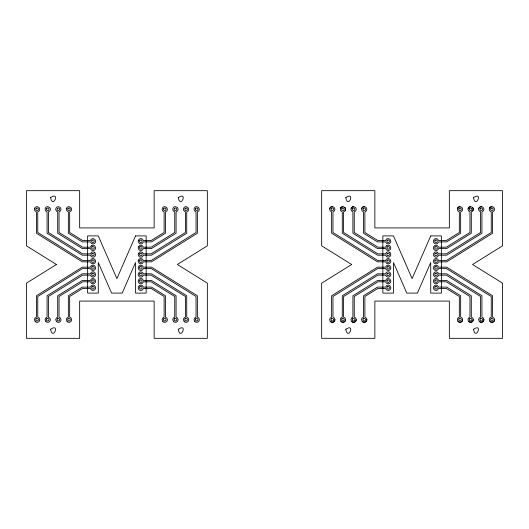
<?xml version="1.0" encoding="UTF-8"?>
<svg xmlns="http://www.w3.org/2000/svg" width="529" height="529" viewBox="0 0 529 529"><rect width="100%" height="100%" fill="white"/><g stroke="black" fill="none" stroke-linecap="round" stroke-linejoin="round"><path stroke-width="0.79" d="M329.845 208.261L329.64 209.305L330.202 210.939L331.63 211.878L331.63 233.243L377.521 261.842L385.588 261.842L386.514 263.27L388.16 263.839A2.671 2.671 0 0 0 390.825 261.174L390.045 259.289L388.16 258.516L386.514 259.078L385.588 260.513L377.851 260.513L332.966 232.489L332.966 211.878L334.388 210.939L334.956 209.305C335.042 206.522 330.856 205.682 329.845 208.261A2.671 2.671 0 0 1 332.298 206.641M386.514 245.78L385.588 247.208L377.937 247.208L354.245 232.489L354.245 211.878L355.673 210.939L356.242 209.305C356.328 205.9 350.826 205.9 350.919 209.305L351.481 210.939L352.916 211.878L352.916 233.243L377.521 248.537L385.588 248.537L386.514 249.966L388.16 250.534A2.665 2.665 0 0 0 390.819 247.876L390.045 245.992A2.665 2.665 0 0 0 386.507 245.767M361.77 208.261L361.558 209.305L362.127 210.939L363.555 211.878L363.555 233.243L377.521 241.892L385.588 241.892L386.514 243.314L388.16 243.882A2.671 2.671 0 0 0 390.825 241.224L390.045 239.339L388.16 238.566L386.514 239.128L385.588 240.556L377.898 240.556L364.884 232.489L364.884 211.878L366.313 210.939L366.881 209.305C366.967 206.522 362.775 205.682 361.77 208.261A2.671 2.671 0 0 1 364.223 206.641M457.532 208.261L457.327 209.305L457.889 210.939L459.324 211.878L459.324 232.489L446.311 240.556L438.62 240.556L437.688 239.128L436.048 238.566C433.773 238.513 432.524 241.535 434.164 243.102A2.652 2.652 0 0 0 437.688 243.314L438.62 241.892L446.688 241.892L460.653 233.243L460.653 211.878L462.081 210.939L462.65 209.305C462.73 206.522 458.544 205.682 457.532 208.261A2.671 2.671 0 0 1 459.985 206.641M468.172 208.261L467.967 209.305L468.535 210.939L469.964 211.878L469.964 232.489L446.271 247.208L438.62 247.208L437.688 245.78L436.048 245.211C433.773 245.158 432.524 248.187 434.164 249.754A2.652 2.652 0 0 0 437.688 249.966L438.62 248.537L446.688 248.537L471.293 233.243L471.293 211.878L472.721 210.939L473.29 209.305C473.376 206.522 469.183 205.682 468.172 208.261A2.652 2.652 0 0 1 470.625 206.647M478.818 208.261L478.606 209.305L479.175 210.939L480.603 211.878L480.603 232.489L446.311 253.86L438.62 253.86L437.688 252.432L436.048 251.864C433.773 251.811 432.524 254.833 434.164 256.4A2.652 2.652 0 0 0 437.688 256.618L438.62 255.19L446.688 255.19L481.932 233.243L481.932 211.878L483.361 210.939L483.929 209.305C484.015 206.522 479.829 205.682 478.818 208.261A2.671 2.671 0 0 1 481.271 206.641M489.457 208.261L489.246 209.305L489.814 210.939L491.243 211.878L491.243 232.489L446.35 260.513L438.62 260.513L437.688 259.078L436.048 258.516C433.773 258.463 432.524 261.485 434.164 263.052A2.652 2.652 0 0 0 437.688 263.27L438.62 261.842L446.688 261.842L492.572 233.243L492.572 211.878L494 210.939L494.569 209.305C494.655 206.522 490.469 205.682 489.457 208.261A2.671 2.671 0 0 1 491.91 206.641M334.956 319.701C335.036 323.093 329.554 323.093 329.64 319.701L330.202 318.055L331.63 317.122L331.63 295.757L377.521 267.158L385.588 267.158L386.514 265.73A2.665 2.665 0 0 1 390.032 265.928L390.825 267.826A2.665 2.665 0 0 1 388.16 270.484L386.514 269.916L385.588 268.494L377.851 268.494L332.966 296.505L332.966 317.122L334.388 318.055L334.956 319.701A2.665 2.665 0 0 1 330.394 321.572M345.596 319.701C345.675 323.093 340.193 323.093 340.279 319.701L340.841 318.055L342.276 317.122L342.276 295.757L377.521 273.81L385.588 273.81L386.514 272.382A2.671 2.671 0 0 1 390.045 272.594L390.825 274.478A2.671 2.671 0 0 1 388.16 277.136L386.514 276.568L385.588 275.14L377.898 275.14L343.605 296.505L343.605 317.122L345.027 318.055L345.596 319.701A2.665 2.665 0 0 1 341.04 321.572M356.242 319.701C356.321 323.093 350.839 323.093 350.919 319.701L351.481 318.055L352.916 317.122L352.916 295.757L377.521 280.463L385.588 280.463L386.514 279.034L388.16 278.466L390.045 279.246L390.825 281.124A2.671 2.671 0 0 1 388.16 283.789L386.514 283.22L385.588 281.792L377.937 281.792L354.245 296.505L354.245 317.122L355.673 318.055L356.242 319.701A2.665 2.665 0 0 1 351.679 321.572M366.881 319.701C366.961 323.093 361.479 323.093 361.558 319.701L362.127 318.055L363.555 317.122L363.555 295.757L377.521 287.115L385.588 287.115L386.514 285.68A2.665 2.665 0 0 1 390.032 285.878L390.825 287.776A2.665 2.665 0 0 1 388.16 290.441L386.514 289.872L385.588 288.444L377.898 288.444L364.884 296.505L364.884 317.122L366.313 318.055L366.881 319.701A2.665 2.665 0 0 1 362.319 321.572M462.65 319.701C462.723 323.093 457.241 323.093 457.327 319.701L457.889 318.055L459.324 317.122L459.324 296.505L446.311 288.444L438.62 288.444L437.688 289.872A2.652 2.652 0 0 1 434.164 289.654C432.524 288.087 433.773 285.065 436.048 285.118L437.688 285.68L438.62 287.115L446.688 287.115L460.653 295.757L460.653 317.122L462.081 318.055L462.65 319.701A2.665 2.665 0 0 1 458.081 321.572M473.29 319.701C473.369 323.093 467.887 323.093 467.967 319.701L468.535 318.055L469.964 317.122L469.964 296.505L446.271 281.792L438.62 281.792L437.688 283.22A2.652 2.652 0 0 1 434.164 283.002C432.524 281.435 433.773 278.413 436.048 278.466L437.688 279.034L438.62 280.463L446.688 280.463L471.293 295.757L471.293 317.122L472.721 318.055L473.29 319.701A2.665 2.665 0 0 1 468.727 321.572M483.929 319.701C484.009 323.093 478.527 323.093 478.606 319.701L479.175 318.055L480.603 317.122L480.603 296.505L446.311 275.14L438.62 275.14L437.688 276.568A2.652 2.652 0 0 1 434.164 276.356C432.524 274.782 433.773 271.761 436.048 271.813L437.688 272.382L438.62 273.81L446.688 273.81L481.932 295.757L481.932 317.122L483.361 318.055L483.929 319.701A2.665 2.665 0 0 1 479.367 321.572M494.569 319.701C494.648 323.093 489.166 323.093 489.246 319.701L489.814 318.055L491.243 317.122L491.243 296.505L446.35 268.494L438.62 268.494L437.688 269.916A2.652 2.652 0 0 1 434.164 269.704C432.524 268.137 433.773 265.115 436.048 265.168L437.688 265.73L438.62 267.158L446.688 267.158L492.572 295.757L492.572 317.122L494 318.055L494.569 319.701A2.665 2.665 0 0 1 492.942 322.148A2.645 2.645 0 0 1 490.026 321.579M390.032 252.624A2.671 2.671 0 0 0 386.507 252.412L385.588 253.86L377.898 253.86L343.605 232.489L343.605 211.878L345.027 210.939L345.596 209.305C345.688 205.9 340.187 205.9 340.279 209.305L340.841 210.939L342.276 211.878L342.276 233.243L377.521 255.19L385.588 255.19L386.514 256.618L388.16 257.187A2.671 2.671 0 0 0 390.825 254.522L390.045 252.644M91.312 245.78L90.38 247.208L82.729 247.208L59.036 232.489L59.036 211.878L60.465 210.939L61.033 209.305L60.253 207.421L58.375 206.641A2.671 2.671 0 0 0 55.922 208.261L55.71 209.305L56.279 210.939L57.707 211.878L57.707 233.243L82.312 248.537L90.38 248.537L91.312 249.966L92.952 250.534A2.665 2.665 0 0 0 95.617 247.876L94.836 245.992A2.665 2.665 0 0 0 91.305 245.767M194.824 321.579L194.044 319.701L194.606 318.055L196.034 317.122L196.034 296.505L151.149 268.494L143.412 268.494L142.48 269.916A2.652 2.652 0 0 1 138.955 269.704C137.322 268.137 138.565 265.115 140.84 265.168L142.48 265.73L143.412 267.158L151.479 267.158L197.37 295.757L197.37 317.122L198.792 318.055L199.36 319.701A2.665 2.665 0 0 1 194.798 321.572M184.178 321.579L183.404 319.701L183.966 318.055L185.395 317.122L185.395 296.505L151.102 275.14L143.412 275.14L142.48 276.568A2.652 2.652 0 0 1 138.955 276.356C137.322 274.782 138.565 271.761 140.84 271.813L142.48 272.382L143.412 273.81L151.479 273.81L186.724 295.757L186.724 317.122L188.152 318.055L188.721 319.701A2.665 2.665 0 0 1 184.158 321.572M173.538 321.579L172.758 319.701L173.327 318.055L174.755 317.122L174.755 296.505L151.063 281.792L143.412 281.792L142.48 283.22A2.652 2.652 0 0 1 138.955 283.002C137.322 281.435 138.565 278.413 140.84 278.466L142.48 279.034L143.412 280.463L151.479 280.463L176.084 295.757L176.084 317.122L177.513 318.055L178.081 319.701A2.665 2.665 0 0 1 173.519 321.572M162.899 321.579L162.119 319.701L162.687 318.055L164.116 317.122L164.116 296.505L151.102 288.444L143.412 288.444L142.48 289.872A2.652 2.652 0 0 1 138.955 289.654C137.322 288.087 138.565 285.065 140.84 285.118L142.48 285.68L143.412 287.115L151.479 287.115L165.445 295.757L165.445 317.122L166.873 318.055L167.442 319.701A2.665 2.665 0 0 1 162.879 321.572M67.13 321.579L66.35 319.701L66.919 318.055L68.347 317.122L68.347 295.757L82.312 287.115L90.38 287.115L91.312 285.68A2.665 2.665 0 0 1 94.83 285.878L95.617 287.776A2.665 2.665 0 0 1 92.952 290.441L91.312 289.872L90.38 288.444L82.689 288.444L69.676 296.505L69.676 317.122L71.104 318.055L71.673 319.701A2.665 2.665 0 0 1 67.11 321.572M56.491 321.579L55.71 319.701L56.279 318.055L57.707 317.122L57.707 295.757L82.312 280.463L90.38 280.463L91.312 279.034L92.952 278.466L94.836 279.246L95.617 281.124A2.671 2.671 0 0 1 92.952 283.789L91.312 283.22L90.38 281.792L82.729 281.792L59.036 296.505L59.036 317.122L60.465 318.055L61.033 319.701A2.665 2.665 0 0 1 56.471 321.572M45.851 321.579L45.071 319.701L45.639 318.055L47.068 317.122L47.068 295.757L82.312 273.81L90.38 273.81L91.312 272.382A2.671 2.671 0 0 1 94.836 272.594L95.617 274.478A2.671 2.671 0 0 1 92.952 277.136L91.312 276.568L90.38 275.14L82.689 275.14L48.397 296.505L48.397 317.122L49.825 318.055L50.394 319.701A2.665 2.665 0 0 1 45.831 321.572M35.212 321.579L34.431 319.701L34.993 318.055L36.428 317.122L36.428 295.757L82.312 267.158L90.38 267.158L91.312 265.73A2.665 2.665 0 0 1 94.83 265.928L95.617 267.826A2.665 2.665 0 0 1 92.952 270.484L91.312 269.916L90.38 268.494L82.65 268.494L37.757 296.505L37.757 317.122L39.186 318.055L39.754 319.701A2.665 2.665 0 0 1 35.185 321.572M94.836 252.644L95.617 254.522A2.671 2.671 0 0 1 92.952 257.187L91.312 256.618L90.38 255.19L82.312 255.19L47.068 233.243L47.068 211.878L45.639 210.939L45.071 209.305L45.276 208.261A2.652 2.652 0 0 1 47.729 206.647L49.614 207.421A2.652 2.652 0 0 1 49.825 210.939L48.397 211.878L48.397 232.489L82.689 253.86L90.38 253.86L91.312 252.432A2.671 2.671 0 0 1 94.83 252.624M344.822 207.421A2.652 2.652 0 0 1 345.034 210.939M340.504 208.254A2.652 2.652 0 0 1 342.937 206.647M351.124 208.261A2.671 2.671 0 0 1 353.577 206.641M472.509 207.421A2.652 2.652 0 0 1 472.721 210.939M34.636 208.261L34.431 209.305L34.993 210.939L36.428 211.878L36.428 233.243L82.312 261.842L90.38 261.842L91.312 263.27L92.952 263.839A2.671 2.671 0 0 0 95.617 261.174L94.836 259.289L92.952 258.516L91.312 259.078L90.38 260.513L82.65 260.513L37.757 232.489L37.757 211.878L39.186 210.939L39.754 209.305L38.974 207.421L37.09 206.641A2.671 2.671 0 0 0 34.636 208.261M50.599 197.621C52.695 209.491 60.57 190.876 50.599 197.621M66.561 208.261L66.35 209.305L66.919 210.939L68.347 211.878L68.347 233.243L82.312 241.892L90.38 241.892L91.312 243.314L92.952 243.882A2.671 2.671 0 0 0 95.617 241.224L94.836 239.339L92.952 238.566L91.312 239.128L90.38 240.556L82.689 240.556L69.676 232.489L69.676 211.878L71.104 210.939L71.673 209.305L70.893 207.421L69.015 206.641A2.671 2.671 0 0 0 66.561 208.261M50.599 329.303C52.702 341.172 60.564 322.545 50.599 329.303M138.386 240.186L138.175 241.224L138.955 243.102A2.652 2.652 0 0 0 142.48 243.314L143.412 241.892L151.479 241.892L165.445 233.243L165.445 211.878L166.873 210.939L167.442 209.305L166.661 207.421L164.777 206.641A2.671 2.671 0 0 0 162.33 208.261L162.119 209.305L162.687 210.939L164.116 211.878L164.116 232.489L151.102 240.556L143.412 240.556L142.48 239.128L140.84 238.566L139.801 238.771L138.386 240.186M138.386 246.838L138.175 247.876L138.955 249.754A2.652 2.652 0 0 0 142.48 249.966L143.412 248.537L151.479 248.537L176.084 233.243L176.084 211.878L177.513 210.939A2.652 2.652 0 0 0 177.301 207.421L175.423 206.641A2.652 2.652 0 0 0 172.99 208.254L172.758 209.305L173.327 210.939L174.755 211.878L174.755 232.489L151.063 247.208L143.412 247.208L142.48 245.78L140.84 245.211L139.801 245.423L138.386 246.838M138.386 253.484L138.175 254.522L138.955 256.4A2.652 2.652 0 0 0 142.48 256.618L143.412 255.19L151.479 255.19L186.724 233.243L186.724 211.878L188.152 210.939L188.721 209.305L187.94 207.421L186.063 206.641A2.671 2.671 0 0 0 183.609 208.261L183.404 209.305L183.966 210.939L185.395 211.878L185.395 232.489L151.102 253.86L143.412 253.86L142.48 252.432L140.84 251.864L139.801 252.075L138.386 253.484M138.386 260.136L138.175 261.174L138.955 263.052A2.652 2.652 0 0 0 142.48 263.27L143.412 261.842L151.479 261.842L197.37 233.243L197.37 211.878L198.792 210.939L199.36 209.305L198.58 207.421L196.702 206.641A2.671 2.671 0 0 0 194.249 208.261L194.044 209.305L194.606 210.939L196.034 211.878L196.034 232.489L151.149 260.513L143.412 260.513L142.48 259.078L140.84 258.516L139.801 258.721L138.386 260.136M178.286 197.621C180.382 209.491 188.264 190.876 178.286 197.621M178.286 329.303C180.389 341.172 188.258 322.545 178.286 329.303M345.807 197.621C347.897 209.491 355.779 190.876 345.807 197.621M345.807 329.303C347.91 341.172 355.772 322.545 345.807 329.303M473.495 197.621C475.591 209.491 483.466 190.876 473.495 197.621M473.495 329.303C475.597 341.172 483.46 322.545 473.495 329.303M36.151 208.36L35.76 209.305L36.151 210.238L37.09 210.628L38.028 210.238L38.419 209.305L38.028 208.36L37.09 207.976L36.151 208.36M46.79 208.36L46.4 209.305L46.79 210.238L47.729 210.628L48.668 210.238L49.065 209.305L48.668 208.36L47.729 207.976L46.79 208.36M57.43 208.36L57.039 209.305L57.43 210.238L58.375 210.628L59.314 210.238L59.704 209.305L59.314 208.36L58.375 207.976L57.43 208.36M68.069 208.36L67.686 209.305L68.069 210.238L69.015 210.628L69.954 210.238L70.344 209.305L69.954 208.36L69.015 207.976L68.069 208.36M36.151 318.756L35.76 319.701L36.151 320.64L37.09 321.03L38.028 320.64L38.419 319.701L38.028 318.756L37.09 318.372L36.151 318.756M46.79 318.756L46.4 319.701L46.79 320.64L47.729 321.03L48.668 320.64L49.065 319.701L48.668 318.756L47.729 318.372L46.79 318.756M57.43 318.756L57.039 319.701L57.43 320.64L58.375 321.03L59.314 320.64L59.704 319.701L59.314 318.756L58.375 318.372L57.43 318.756M92.013 240.278L91.623 241.224L92.013 242.163L92.952 242.553L93.891 242.163L94.288 241.224L93.891 240.278L92.952 239.895L92.013 240.278M92.013 246.931L91.623 247.876L92.013 248.815L92.952 249.205L93.891 248.815L94.288 247.876L93.891 246.931L92.952 246.547L92.013 246.931M92.013 253.583L91.623 254.522L92.013 255.461L92.952 255.857L93.891 255.461L94.288 254.522L93.891 253.583L92.952 253.193L92.013 253.583M92.013 260.235L91.623 261.174L92.013 262.113L92.952 262.503L93.891 262.113L94.288 261.174L93.891 260.235L92.952 259.845L92.013 260.235M68.069 318.756L67.686 319.701L68.069 320.64L69.015 321.03L69.954 320.64L70.344 319.701L69.954 318.756L69.015 318.372L68.069 318.756M92.013 266.881L91.623 267.826L92.013 268.765L92.952 269.155L93.891 268.765L94.288 267.826L93.891 266.881L92.952 266.497L92.013 266.881M92.013 273.533L91.623 274.478L92.013 275.417L92.952 275.807L93.891 275.417L94.288 274.478L93.891 273.533L92.952 273.149L92.013 273.533M92.013 280.185L91.623 281.124L92.013 282.063L92.952 282.46L93.891 282.063L94.288 281.124L93.891 280.185L92.952 279.795L92.013 280.185M92.013 286.837L91.623 287.776L92.013 288.715L92.952 289.105L93.891 288.715L94.288 287.776L93.891 286.837L92.952 286.447L92.013 286.837M139.894 240.278L139.511 241.224L139.894 242.163L140.84 242.553L141.779 242.163L142.169 241.224L141.779 240.278L140.84 239.895L139.894 240.278M139.894 246.931L139.511 247.876L139.894 248.815L140.84 249.205L141.779 248.815L142.169 247.876L141.779 246.931L140.84 246.547L139.894 246.931M139.894 253.583L139.511 254.522L139.894 255.461L140.84 255.857L141.779 255.461L142.169 254.522L141.779 253.583L140.84 253.193L139.894 253.583M139.894 260.235L139.511 261.174L139.894 262.113L140.84 262.503L141.779 262.113L142.169 261.174L141.779 260.235L140.84 259.845L139.894 260.235M163.838 208.36L163.448 209.305L163.838 210.238L164.777 210.628L165.722 210.238L166.113 209.305L165.722 208.36L164.777 207.976L163.838 208.36M139.894 266.881L139.511 267.826L139.894 268.765L140.84 269.155L141.779 268.765L142.169 267.826L141.779 266.881L140.84 266.497L139.894 266.881M139.894 273.533L139.511 274.478L139.894 275.417L140.84 275.807L141.779 275.417L142.169 274.478L141.779 273.533L140.84 273.149L139.894 273.533M139.894 280.185L139.511 281.124L139.894 282.063L140.84 282.46L141.779 282.063L142.169 281.124L141.779 280.185L140.84 279.795L139.894 280.185M139.894 286.837L139.511 287.776L139.894 288.715L140.84 289.105L141.779 288.715L142.169 287.776L141.779 286.837L140.84 286.447L139.894 286.837M174.477 208.36L174.087 209.305L174.477 210.238L175.423 210.628L176.362 210.238L176.752 209.305L176.362 208.36L175.423 207.976L174.477 208.36M185.117 208.36L184.733 209.305L185.117 210.238L186.063 210.628L187.002 210.238L187.392 209.305L187.002 208.36L186.063 207.976L185.117 208.36M195.763 208.36L195.373 209.305L195.763 210.238L196.702 210.628L197.641 210.238L198.031 209.305L197.641 208.36L196.702 207.976L195.763 208.36M163.838 318.756L163.448 319.701L163.838 320.64L164.777 321.03L165.722 320.64L166.113 319.701L165.722 318.756L164.777 318.372L163.838 318.756M174.477 318.756L174.087 319.701L174.477 320.64L175.423 321.03L176.362 320.64L176.752 319.701L176.362 318.756L175.423 318.372L174.477 318.756M185.117 318.756L184.733 319.701L185.117 320.64L186.063 321.03L187.002 320.64L187.392 319.701L187.002 318.756L186.063 318.372L185.117 318.756M195.763 318.756L195.373 319.701L195.763 320.64L196.702 321.03L197.641 320.64L198.031 319.701L197.641 318.756L196.702 318.372L195.763 318.756M331.359 208.36L330.969 209.305L331.359 210.238L332.298 210.628L333.237 210.238L333.627 209.305L333.237 208.36L332.298 207.976L331.359 208.36M341.999 208.36L341.608 209.305L341.999 210.238L342.937 210.628L343.876 210.238L344.267 209.305L343.876 208.36L342.937 207.976L341.999 208.36M352.638 208.36L352.248 209.305L352.638 210.238L353.577 210.628L354.516 210.238L354.913 209.305L354.516 208.36L353.577 207.976L352.638 208.36M363.278 208.36L362.887 209.305L363.278 210.238L364.223 210.628L365.162 210.238L365.552 209.305L365.162 208.36L364.223 207.976L363.278 208.36M331.359 318.756L330.969 319.701L331.359 320.64L332.298 321.03L333.237 320.64L333.627 319.701L333.237 318.756L332.298 318.372L331.359 318.756M341.999 318.756L341.608 319.701L341.999 320.64L342.937 321.03L343.876 320.64L344.267 319.701L343.876 318.756L342.937 318.372L341.999 318.756M352.638 318.756L352.248 319.701L352.638 320.64L353.577 321.03L354.516 320.64L354.913 319.701L354.516 318.756L353.577 318.372L352.638 318.756M387.221 240.278L386.831 241.224L387.221 242.163L388.16 242.553L389.099 242.163L389.489 241.224L389.099 240.278L388.16 239.895L387.221 240.278M387.221 246.931L386.831 247.876L387.221 248.815L388.16 249.205L389.099 248.815L389.489 247.876L389.099 246.931L388.16 246.547L387.221 246.931M387.221 253.583L386.831 254.522L387.221 255.461L388.16 255.857L389.099 255.461L389.489 254.522L389.099 253.583L388.16 253.193L387.221 253.583M387.221 260.235L386.831 261.174L387.221 262.113L388.16 262.503L389.099 262.113L389.489 261.174L389.099 260.235L388.16 259.845L387.221 260.235M363.278 318.756L362.887 319.701L363.278 320.64L364.223 321.03L365.162 320.64L365.552 319.701L365.162 318.756L364.223 318.372L363.278 318.756M387.221 266.881L386.831 267.826L387.221 268.765L388.16 269.155L389.099 268.765L389.489 267.826L389.099 266.881L388.16 266.497L387.221 266.881M387.221 273.533L386.831 274.478L387.221 275.417L388.16 275.807L389.099 275.417L389.489 274.478L389.099 273.533L388.16 273.149L387.221 273.533M387.221 280.185L386.831 281.124L387.221 282.063L388.16 282.46L389.099 282.063L389.489 281.124L389.099 280.185L388.16 279.795L387.221 280.185M387.221 286.837L386.831 287.776L387.221 288.715L388.16 289.105L389.099 288.715L389.489 287.776L389.099 286.837L388.16 286.447L387.221 286.837M435.103 240.278L434.712 241.224L435.103 242.163L436.048 242.553L436.987 242.163L437.377 241.224L436.987 240.278L436.048 239.895L435.103 240.278M435.103 246.931L434.712 247.876L435.103 248.815L436.048 249.205L436.987 248.815L437.377 247.876L436.987 246.931L436.048 246.547L435.103 246.931M435.103 253.583L434.712 254.522L435.103 255.461L436.048 255.857L436.987 255.461L437.377 254.522L436.987 253.583L436.048 253.193L435.103 253.583M435.103 260.235L434.712 261.174L435.103 262.113L436.048 262.503L436.987 262.113L437.377 261.174L436.987 260.235L436.048 259.845L435.103 260.235M459.046 208.36L458.656 209.305L459.046 210.238L459.985 210.628L460.924 210.238L461.314 209.305L460.924 208.36L459.985 207.976L459.046 208.36M435.103 266.881L434.712 267.826L435.103 268.765L436.048 269.155L436.987 268.765L437.377 267.826L436.987 266.881L436.048 266.497L435.103 266.881M435.103 273.533L434.712 274.478L435.103 275.417L436.048 275.807L436.987 275.417L437.377 274.478L436.987 273.533L436.048 273.149L435.103 273.533M435.103 280.185L434.712 281.124L435.103 282.063L436.048 282.46L436.987 282.063L437.377 281.124L436.987 280.185L436.048 279.795L435.103 280.185M435.103 286.837L434.712 287.776L435.103 288.715L436.048 289.105L436.987 288.715L437.377 287.776L436.987 286.837L436.048 286.447L435.103 286.837M469.686 208.36L469.296 209.305L469.686 210.238L470.625 210.628L471.564 210.238L471.961 209.305L471.564 208.36L470.625 207.976L469.686 208.36M480.325 208.36L479.935 209.305L480.325 210.238L481.271 210.628L482.21 210.238L482.6 209.305L482.21 208.36L481.271 207.976L480.325 208.36M490.965 208.36L490.581 209.305L490.965 210.238L491.91 210.628L492.849 210.238L493.24 209.305L492.849 208.36L491.91 207.976L490.965 208.36M459.046 318.756L458.656 319.701L459.046 320.64L459.985 321.03L460.924 320.64L461.314 319.701L460.924 318.756L459.985 318.372L459.046 318.756M469.686 318.756L469.296 319.701L469.686 320.64L470.625 321.03L471.564 320.64L471.961 319.701L471.564 318.756L470.625 318.372L469.686 318.756M480.325 318.756L479.935 319.701L480.325 320.64L481.271 321.03L482.21 320.64L482.6 319.701L482.21 318.756L481.271 318.372L480.325 318.756M490.965 318.756L490.581 319.701L490.965 320.64L491.91 321.03L492.849 320.64L493.24 319.701L492.849 318.756L491.91 318.372L490.965 318.756M135.517 235.901L116.896 278.631L98.275 235.901L87.635 235.901L87.635 293.099L98.275 293.099L98.275 262.549L111.579 293.099L122.219 293.099L135.517 262.549L135.517 293.099L146.156 293.099L146.156 235.901L135.517 235.901M430.725 235.901L412.104 278.631L393.483 235.901L382.844 235.901L382.844 293.099L393.483 293.099L393.483 262.549L406.781 293.099L417.421 293.099L430.725 262.549L430.725 293.099L441.365 293.099L441.365 235.901L430.725 235.901M56.458 264.5L26.45 283.16L26.45 338.322L79.654 338.322L79.654 301.08L154.137 301.08L154.137 338.322L207.342 338.322L207.342 283.16L177.334 264.5L207.342 245.833L207.342 190.678L154.137 190.678L154.137 227.926L79.654 227.926L79.654 190.678L26.45 190.678L26.45 245.833L56.458 264.5M351.666 264.5L321.658 283.16L321.658 338.322L374.863 338.322L374.863 301.08L449.346 301.08L449.346 338.322L502.55 338.322L502.55 283.16L472.542 264.5L502.55 245.833L502.55 190.678L449.346 190.678L449.346 227.926L374.863 227.926L374.863 190.678L321.658 190.678L321.658 245.833L351.666 264.5"/></g></svg>
